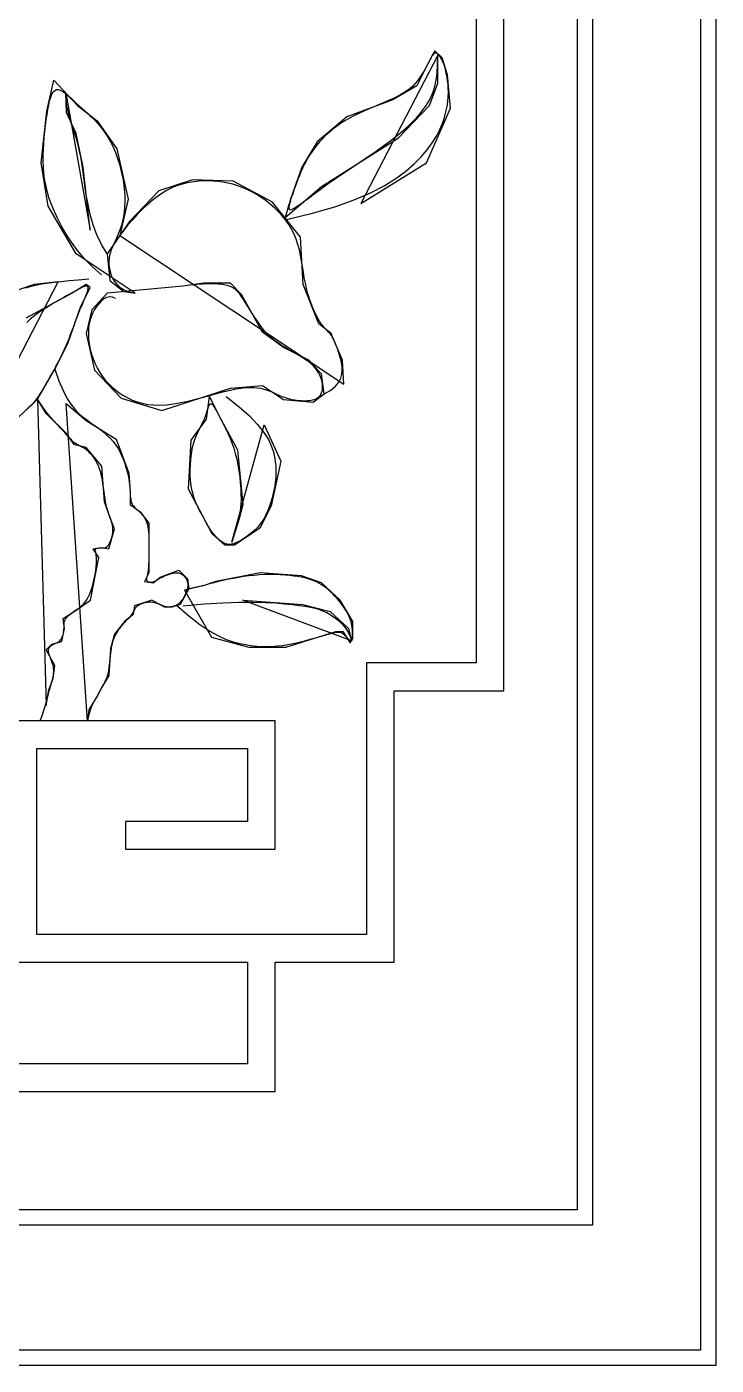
# Model space of a CAD drawing. Header units: metres. Extents: x -13 to 398, y 0 to 952.
# Drawn here: x 213.3 to 385, y 0 to 333.4 of the extents above; entities that cross this region are included whole.
import ezdxf

# ---------------------------------------------------------------- set-up
doc = ezdxf.new("R2010")
doc.units = ezdxf.units.M
for name, color, linetype in [('3', 3, 'Continuous'), ('4', 4, 'Continuous'), ('7', 7, 'Continuous')]:
    doc.layers.add(name, color=color, linetype=linetype)

msp = doc.modelspace()

# ---------------------------------------------------------------- linework, layer by layer
at = {"layer": '3'}
msp.add_lwpolyline([(3.85, 927.02), (3.85, 3.85), (381.15, 3.85), (381.15, 939.2)], dxfattribs=at)
msp.add_lwpolyline([(34.65, 38.73), (34.65, 719.95), (350.35, 719.95), (350.35, 38.73)], close=True, dxfattribs=at)
at = {"layer": '4'}
msp.add_lwpolyline([(0, 928.35), (0, 0), (385, 0), (385, 938.05)], dxfattribs=at)
msp.add_lwpolyline([(30.8, 34.88), (30.8, 723.8), (354.2, 723.8), (354.2, 34.88)], close=True, dxfattribs=at)
at = {"layer": '7'}
for points in [[(52.89, 367.66), (52.89, 167.99), (80.21, 167.99), (80.21, 100.35), (109.82, 100.35), (109.82, 68.15), (275.18, 68.15), (275.18, 100.35), (304.79, 100.35), (304.79, 167.99), (332.11, 167.99), (332.11, 367.66)], [(325.18, 360.73), (325.18, 174.92), (297.86, 174.92), (297.86, 107.28), (215.78, 107.28), (215.78, 153.56), (268.25, 153.56), (268.25, 135.43), (237.84, 135.43), (237.84, 128.5), (275.18, 128.5), (275.18, 160.49), (208.85, 160.49)], [(277.95, 285.34), (277.95, 285.34), (284.42, 286.89), (290.01, 288.52), (294.8, 290.22), (298.88, 291.97), (302.33, 293.76), (305.23, 295.57), (307.68, 297.39), (309.74, 299.2), (311.51, 300.98), (313.01, 302.73), (314.26, 304.45), (315.3, 306.11), (316.13, 307.73), (316.79, 309.28), (317.3, 310.77), (317.69, 312.18), (317.96, 313.52), (318.15, 314.77), (318.25, 315.94), (318.29, 317.04), (318.27, 318.07), (318.2, 319.02), (318.1, 319.91), (317.98, 320.73), (317.84, 321.48), (317.69, 322.17), (317.54, 322.8), (317.37, 323.38), (317.2, 323.9), (317.02, 324.38), (316.83, 324.81), (316.64, 325.2), (316.44, 325.55), (316.24, 325.86), (316.03, 326.13), (315.83, 326.36), (315.63, 326.53), (315.44, 326.66), (315.25, 326.74), (315.07, 326.77), (314.9, 326.74), (314.73, 326.66), (314.57, 326.51), (314.39, 326.3), (314.2, 326.02), (314, 325.67), (313.76, 325.24), (313.5, 324.74), (313.19, 324.15), (312.85, 323.51), (312.47, 322.81), (312.06, 322.09), (311.6, 321.35), (311.11, 320.61), (310.58, 319.89), (310.01, 319.22), (309.4, 318.59), (308.74, 318.01), (308.04, 317.46), (307.28, 316.95), (306.46, 316.46), (305.56, 315.98), (304.6, 315.51), (303.55, 315.03), (302.42, 314.55), (301.22, 314.05), (299.97, 313.53), (298.69, 313), (297.4, 312.44), (296.12, 311.86), (294.87, 311.25), (293.66, 310.62), (292.51, 309.95), (291.43, 309.25), (290.41, 308.53), (289.46, 307.78), (288.56, 307.02), (287.72, 306.25), (286.94, 305.47), (286.21, 304.69), (285.54, 303.9), (284.92, 303.11), (284.34, 302.32), (283.81, 301.51), (283.31, 300.69), (282.84, 299.86), (282.39, 299), (281.97, 298.12), (281.56, 297.22), (281.17, 296.29), (280.8, 295.36), (280.45, 294.44), (280.11, 293.53), (279.8, 292.64), (279.51, 291.78), (279.23, 290.97), (278.99, 290.22), (278.78, 289.54), (278.63, 288.94), (278.55, 288.45), (278.57, 288.09), (278.69, 287.86), (278.95, 287.79), (279.35, 287.89), (279.91, 288.18), (280.64, 288.65), (281.52, 289.27), (282.57, 290.04), (283.78, 290.94), (285.15, 291.96), (286.68, 293.08), (288.37, 294.29), (290.21, 295.56), (292.16, 296.89), (294.19, 298.25), (296.25, 299.64), (298.3, 301.03), (300.29, 302.4), (302.19, 303.74), (303.96, 305.04), (305.55, 306.27), (306.97, 307.45), (308.25, 308.57), (309.38, 309.66), (310.39, 310.72), (311.29, 311.76), (312.08, 312.79), (312.8, 313.81), (313.44, 314.85), (314, 315.94), (314.49, 317.13), (314.9, 318.47), (315.22, 320.01), (315.46, 321.8), (315.6, 323.88), (315.65, 326.31), (296.45, 289.35), (312.86, 299.46), (318.79, 313.06), (318.09, 321.42), (316.7, 325.61), (314.95, 327.35), (313.9, 325.61), (310.41, 318.63), (304.48, 315.15), (292.96, 310.96), (285.63, 304.69), (281.79, 298.41), (279, 290.39), (277.6, 285.86), (286.68, 293.53), (305.88, 305.73), (313.55, 313.75), (315.65, 319.33), (315.65, 326.31)], [(231.88, 271.56), (231.88, 271.56), (229.65, 273.55), (227.67, 275.59), (225.92, 277.64), (224.38, 279.7), (223.05, 281.73), (221.89, 283.72), (220.91, 285.65), (220.07, 287.49), (219.37, 289.22), (218.8, 290.87), (218.35, 292.44), (217.99, 293.95), (217.73, 295.43), (217.55, 296.88), (217.44, 298.34), (217.4, 299.81), (217.4, 301.3), (217.44, 302.82), (217.53, 304.33), (217.64, 305.84), (217.79, 307.33), (217.95, 308.77), (218.13, 310.16), (218.33, 311.49), (218.53, 312.73), (218.74, 313.87), (218.97, 314.9), (219.24, 315.79), (219.53, 316.54), (219.87, 317.12), (220.26, 317.51), (220.71, 317.7), (221.22, 317.69), (221.79, 317.49), (222.4, 317.13), (223.05, 316.65), (223.72, 316.08), (224.4, 315.46), (225.09, 314.81), (225.77, 314.16), (226.44, 313.55), (227.1, 312.96), (227.74, 312.39), (228.37, 311.82), (228.99, 311.25), (229.61, 310.66), (230.22, 310.05), (230.83, 309.39), (231.44, 308.69), (232.05, 307.94), (232.65, 307.13), (233.23, 306.25), (233.8, 305.3), (234.35, 304.29), (234.88, 303.19), (235.37, 302.01), (235.83, 300.75), (236.26, 299.42), (236.64, 298.04), (236.97, 296.62), (237.25, 295.19), (237.47, 293.76), (237.62, 292.35), (237.7, 290.97), (237.7, 289.65), (237.64, 288.38), (237.52, 287.17), (237.34, 286.03), (237.12, 284.94), (236.86, 283.92), (236.56, 282.97), (236.24, 282.08), (235.91, 281.26), (235.57, 280.51), (235.23, 279.79), (234.91, 279.11), (234.6, 278.45), (234.33, 277.79), (234.1, 277.13), (233.92, 276.44), (233.79, 275.73), (233.73, 275), (233.73, 274.24), (233.8, 273.49), (233.93, 272.73), (234.13, 271.99), (234.4, 271.27), (234.73, 270.57), (235.14, 269.92), (235.62, 269.31), (236.18, 268.75), (236.82, 268.26), (237.54, 267.83), (238.36, 267.48), (239.26, 267.21), (240.26, 267.03), (225.6, 276.79), (218.62, 288.65), (216.87, 299.46), (218.27, 312.36), (220.01, 320.03), (225.95, 313.75), (230.83, 309.92), (235.72, 302.94), (238.51, 290.39), (236.42, 281.33), (233.28, 276.79), (233.97, 270.17), (237.47, 267.38), (240.26, 267.03)], [(233.28, 276.79), (233.28, 276.79), (231.86, 279.1), (230.71, 281.53), (229.8, 284.04), (229.08, 286.57), (228.54, 289.07), (228.11, 291.49), (227.77, 293.78), (227.49, 295.88), (227.22, 297.76), (226.96, 299.44), (226.71, 300.93), (226.45, 302.27), (226.18, 303.49), (225.9, 304.61), (225.6, 305.67), (225.28, 306.69), (224.93, 307.71), (224.56, 308.74), (224.2, 309.82), (223.86, 310.97), (223.55, 312.23), (223.29, 313.62), (223.09, 315.16), (222.98, 316.89), (229.09, 282.72), (227.34, 298.41), (225.6, 306.78), (223.15, 312.01), (222.98, 316.89)], [(287.38, 241.92), (287.38, 241.92), (288.98, 242.86), (290.17, 243.83), (290.99, 244.83), (291.51, 245.83), (291.78, 246.82), (291.86, 247.8), (291.79, 248.73), (291.65, 249.62), (291.48, 250.45), (291.28, 251.22), (291.08, 251.93), (290.86, 252.58), (290.65, 253.18), (290.44, 253.72), (290.24, 254.21), (290.05, 254.65), (289.89, 255.04), (289.74, 255.39), (289.59, 255.71), (289.45, 256), (289.3, 256.26), (289.13, 256.52), (288.94, 256.78), (288.72, 257.03), (288.46, 257.3), (288.16, 257.6), (287.84, 257.93), (287.49, 258.31), (287.11, 258.75), (286.71, 259.27), (286.3, 259.87), (285.86, 260.58), (285.42, 261.4), (284.98, 262.32), (284.54, 263.34), (284.11, 264.44), (283.7, 265.61), (283.32, 266.85), (282.97, 268.14), (282.67, 269.47), (282.4, 270.84), (282.17, 272.22), (281.95, 273.63), (281.73, 275.03), (281.48, 276.42), (281.18, 277.8), (280.83, 279.15), (280.4, 280.45), (279.87, 281.72), (279.25, 282.93), (278.55, 284.09), (277.76, 285.2), (276.91, 286.26), (276, 287.26), (275.02, 288.21), (274, 289.11), (272.93, 289.96), (271.82, 290.74), (270.68, 291.47), (269.51, 292.13), (268.32, 292.73), (267.1, 293.26), (265.87, 293.72), (264.63, 294.11), (263.39, 294.42), (262.14, 294.66), (260.9, 294.83), (259.66, 294.93), (258.43, 294.97), (257.22, 294.95), (256.03, 294.88), (254.86, 294.75), (253.71, 294.57), (252.59, 294.33), (251.47, 294.02), (250.36, 293.63), (249.24, 293.15), (248.11, 292.56), (246.95, 291.86), (245.75, 291.03), (244.53, 290.07), (243.28, 289), (242.03, 287.83), (240.79, 286.59), (239.59, 285.3), (238.45, 283.98), (237.39, 282.65), (236.42, 281.33), (292.26, 244.37), (291.91, 250.29), (289.82, 255.17), (289.12, 256.92), (285.98, 259.36), (282.14, 269.12), (281.44, 280.98), (274.46, 289.69), (264.69, 294.92), (254.57, 295.27), (246.19, 292.48), (238.86, 284.81), (236.42, 281.33)], [(228.74, 270.52), (228.74, 270.52), (226.07, 270.27), (223.8, 270.05), (221.86, 269.85), (220.22, 269.67), (218.82, 269.49), (217.61, 269.32), (216.54, 269.14), (215.56, 268.95), (214.63, 268.74), (213.75, 268.52), (212.9, 268.28)], [(201.86, 232.68), (221.06, 269.82), (215.13, 269.12), (208.84, 267.03)], [(205.7, 231.12), (214.78, 239.48), (215.96, 240.62), (220.23, 248.07), (223.5, 254.48), (226.65, 263.54), (229.09, 268.42), (228.04, 269.12), (224.55, 267.03), (213.03, 260.75)], [(212.76, 237.63), (213.46, 238.28), (214.05, 238.82), (214.53, 239.27), (214.93, 239.67), (215.27, 240.03), (215.57, 240.39), (215.86, 240.76), (216.16, 241.18), (216.48, 241.67), (216.84, 242.25), (217.24, 242.92), (217.68, 243.66), (218.14, 244.45), (218.61, 245.29), (219.1, 246.15), (219.58, 247.03), (220.06, 247.9), (220.53, 248.76), (220.98, 249.61), (221.41, 250.45), (221.84, 251.31), (222.26, 252.17), (222.67, 253.06), (223.08, 253.97), (223.48, 254.92), (223.88, 255.91), (224.28, 256.92), (224.67, 257.95), (225.06, 258.98), (225.44, 260), (225.81, 260.99), (226.17, 261.94), (226.53, 262.85), (226.87, 263.68), (227.2, 264.46), (227.5, 265.17), (227.78, 265.81), (228.02, 266.39), (228.23, 266.9), (228.39, 267.35), (228.51, 267.73), (228.57, 268.04), (228.57, 268.3), (228.53, 268.49), (228.44, 268.63), (228.3, 268.71), (228.12, 268.74), (227.9, 268.72), (227.63, 268.66), (227.33, 268.55), (226.98, 268.39), (226.56, 268.19), (226.08, 267.93), (225.51, 267.62), (224.85, 267.25), (224.09, 266.82), (223.21, 266.33), (222.22, 265.78), (221.13, 265.16), (219.97, 264.5), (218.77, 263.78), (217.57, 263.03), (216.38, 262.24), (215.25, 261.42), (214.2, 260.58), (213.25, 259.72)], [(235.37, 265.64), (235.37, 265.64), (234.59, 266), (233.84, 266.08), (233.12, 265.92), (232.43, 265.56), (231.78, 265.03), (231.19, 264.38), (230.64, 263.66), (230.16, 262.9), (229.75, 262.14), (229.4, 261.38), (229.12, 260.61), (228.9, 259.82), (228.75, 259.02), (228.65, 258.18), (228.61, 257.31), (228.62, 256.39), (228.69, 255.44), (228.82, 254.44), (229.01, 253.41), (229.26, 252.36), (229.57, 251.31), (229.94, 250.26), (230.38, 249.22), (230.89, 248.2), (231.47, 247.22), (232.12, 246.27), (232.84, 245.36), (233.62, 244.49), (234.46, 243.67), (235.37, 242.9), (236.33, 242.18), (237.35, 241.52), (238.42, 240.92), (239.56, 240.39), (240.77, 239.93), (242.05, 239.57), (243.41, 239.31), (244.86, 239.15), (246.4, 239.11), (248.05, 239.19), (249.8, 239.41), (251.63, 239.74), (253.51, 240.14), (255.4, 240.61), (257.27, 241.11), (259.1, 241.6), (260.84, 242.08), (262.48, 242.51), (263.98, 242.86), (265.35, 243.14), (266.61, 243.35), (267.76, 243.48), (268.82, 243.54), (269.79, 243.54), (270.7, 243.46), (271.55, 243.32), (272.36, 243.11), (273.14, 242.86), (273.89, 242.56), (274.62, 242.24), (275.35, 241.91), (276.09, 241.59), (276.83, 241.28), (277.6, 240.99), (278.4, 240.76), (279.22, 240.56), (280.05, 240.41), (280.87, 240.3), (281.67, 240.23), (282.44, 240.21), (283.16, 240.23), (283.83, 240.3), (284.43, 240.41), (284.95, 240.56), (285.42, 240.76), (285.81, 240.99), (286.15, 241.28), (286.42, 241.6), (286.64, 241.98), (286.8, 242.39), (286.9, 242.85), (286.95, 243.34), (286.95, 243.86), (286.9, 244.39), (286.81, 244.94), (286.67, 245.49), (286.49, 246.04), (286.27, 246.57), (286.01, 247.09), (285.71, 247.58), (285.37, 248.05), (284.99, 248.51), (284.57, 248.96), (284.1, 249.39), (283.58, 249.82), (283.01, 250.23), (282.4, 250.65), (281.75, 251.05), (281.06, 251.46), (280.35, 251.87), (279.63, 252.28), (278.89, 252.69), (278.16, 253.12), (277.43, 253.55), (276.72, 253.99), (276.02, 254.45), (275.33, 254.95), (274.66, 255.48), (273.99, 256.06), (273.33, 256.7), (272.67, 257.41), (272.02, 258.2), (271.37, 259.06), (270.72, 260), (270.08, 260.97), (269.45, 261.95), (268.85, 262.93), (268.26, 263.88), (267.71, 264.77), (267.19, 265.58), (266.71, 266.29), (266.24, 266.91), (265.77, 267.43), (265.29, 267.88), (264.77, 268.25), (264.19, 268.56), (263.54, 268.81), (262.8, 269.01), (261.95, 269.16), (260.97, 269.26), (259.87, 269.32), (258.63, 269.33), (257.24, 269.28), (255.7, 269.17), (254, 269), (252.12, 268.77), (233.28, 267.03), (229.44, 262.85), (228.04, 256.92), (230.14, 247.85), (236.77, 240.88), (246.89, 237.74), (263.99, 243.32), (272.02, 244.02), (277.26, 240.53), (284.58, 239.83), (287.38, 241.92), (286.68, 246.81), (283.54, 250.29), (277.26, 253.43), (272.02, 257.27), (266.78, 266.68), (263.99, 269.47), (257.36, 269.47), (252.12, 268.77)], [(220.23, 248.07), (220.23, 248.07), (221.28, 245.16), (222.3, 242.79), (223.29, 240.86), (224.27, 239.32), (225.23, 238.1), (226.17, 237.11), (227.11, 236.3), (228.04, 235.59), (228.98, 234.91), (229.9, 234.25), (230.81, 233.6), (231.69, 232.94), (232.53, 232.26), (233.34, 231.56), (234.1, 230.82), (234.8, 230.03), (235.43, 229.18), (236, 228.28), (236.51, 227.36), (236.96, 226.42), (237.35, 225.48), (237.69, 224.55), (237.99, 223.66), (238.23, 222.81), (238.43, 222.02), (238.59, 221.28), (238.72, 220.6), (238.82, 219.96), (238.89, 219.36), (238.94, 218.81), (238.98, 218.28), (239, 217.78), (239.02, 217.3), (239.04, 216.85), (239.07, 216.41), (239.1, 216), (239.16, 215.61), (239.23, 215.25), (239.34, 214.9), (239.48, 214.58), (239.65, 214.28), (239.86, 214), (240.09, 213.73), (240.35, 213.47), (240.62, 213.21), (240.91, 212.94), (241.2, 212.67), (241.49, 212.39), (241.77, 212.1), (242.05, 211.78), (242.31, 211.44), (242.56, 211.08), (242.79, 210.69), (243, 210.26), (243.18, 209.81), (243.32, 209.32), (243.44, 208.79), (243.53, 208.22), (243.59, 207.62), (243.64, 206.98), (243.66, 206.31), (243.67, 205.61), (243.68, 204.87), (243.68, 204.11), (243.68, 203.32), (243.68, 202.52), (243.67, 201.72), (243.66, 200.92), (243.64, 200.16), (243.61, 199.43), (243.56, 198.75), (243.5, 198.13), (243.43, 197.6), (243.35, 197.13), (243.27, 196.73), (243.19, 196.38), (243.13, 196.09), (243.1, 195.85), (243.1, 195.64), (243.15, 195.47), (243.24, 195.33), (243.37, 195.22), (243.54, 195.13), (243.74, 195.07), (243.96, 195.04), (244.2, 195.04), (244.44, 195.06), (244.69, 195.12), (244.93, 195.2), (245.17, 195.3), (245.42, 195.43), (245.69, 195.58), (245.97, 195.74), (246.28, 195.92), (246.62, 196.1), (247, 196.3), (247.42, 196.5), (247.87, 196.7), (248.35, 196.89), (248.84, 197.05), (249.33, 197.19), (249.82, 197.3), (250.29, 197.36), (250.73, 197.37), (251.13, 197.31), (251.5, 197.21), (251.83, 197.06), (252.12, 196.86), (252.38, 196.64), (252.61, 196.38), (252.81, 196.11), (252.98, 195.83), (253.12, 195.54), (253.23, 195.24), (253.31, 194.93), (253.36, 194.61), (253.38, 194.27), (253.36, 193.92), (253.31, 193.55), (253.22, 193.16), (253.09, 192.76), (252.92, 192.33), (252.73, 191.91), (252.51, 191.49), (252.28, 191.08), (252.03, 190.69), (251.76, 190.34), (251.5, 190.03), (251.23, 189.76), (250.97, 189.54), (250.7, 189.37), (250.44, 189.22), (250.18, 189.11), (249.92, 189.02), (249.67, 188.95), (249.43, 188.9), (249.18, 188.87), (248.94, 188.84), (248.7, 188.83), (248.46, 188.84), (248.2, 188.86), (247.93, 188.91), (247.65, 188.98), (247.35, 189.08), (247.03, 189.2), (246.69, 189.35), (246.32, 189.5), (245.94, 189.64), (245.53, 189.78), (245.11, 189.9), (244.67, 189.98), (244.21, 190.03), (243.74, 190.03), (243.26, 189.98), (242.78, 189.89), (242.32, 189.77), (241.88, 189.62), (241.46, 189.44), (241.1, 189.24), (240.78, 189.02), (240.52, 188.8), (240.31, 188.56), (240.14, 188.32), (239.99, 188.07), (239.87, 187.82), (239.75, 187.57), (239.62, 187.32), (239.48, 187.07), (239.31, 186.83), (239.11, 186.59), (238.9, 186.35), (238.66, 186.1), (238.41, 185.85), (238.14, 185.58), (237.87, 185.3), (237.58, 185), (237.29, 184.68), (237, 184.34), (236.7, 183.98), (236.42, 183.6), (236.14, 183.21), (235.87, 182.81), (235.62, 182.4), (235.39, 181.98), (235.18, 181.56), (234.99, 181.12), (234.82, 180.67), (234.66, 180.19), (234.53, 179.69), (234.41, 179.15), (234.3, 178.58), (234.2, 177.96), (234.12, 177.29), (234.04, 176.59), (233.97, 175.87), (233.89, 175.13), (233.81, 174.41), (233.72, 173.7), (233.62, 173.02), (233.49, 172.4), (233.35, 171.83), (233.19, 171.31), (233.01, 170.85), (232.83, 170.42), (232.64, 170.03), (232.44, 169.68), (232.25, 169.34), (232.07, 169.02), (231.9, 168.72), (231.73, 168.41), (231.56, 168.11), (231.39, 167.79), (231.21, 167.45), (231.01, 167.08), (230.78, 166.68), (230.53, 166.24), (230.25, 165.75), (229.95, 165.2), (229.64, 164.59), (229.33, 163.91), (229.04, 163.16), (228.78, 162.32), (228.56, 161.4), (228.4, 160.39), (223.07, 239.55), (228.04, 235.29), (235.51, 230.68), (238.71, 222.16), (239.06, 217.54), (239.06, 214.35), (241.55, 212.57), (243.68, 209.73), (243.68, 204.41), (243.68, 197.31), (242.61, 195.18), (244.75, 194.82), (246.52, 196.24), (251.14, 198.02), (253.28, 195.89), (253.63, 193.4), (251.5, 189.5), (249.37, 188.79), (247.59, 188.79), (244.39, 190.56), (240.13, 189.14), (239.77, 187.01), (237.64, 185.24), (235.15, 182.04), (234.09, 178.49), (233.73, 171.75), (231.95, 168.91), (230.89, 166.78), (228.75, 163.23), (228.4, 160.39)], [(216.67, 160.74), (216.67, 160.74), (217.16, 162), (217.56, 163.12), (217.88, 164.12), (218.14, 165), (218.35, 165.79), (218.52, 166.49), (218.67, 167.12), (218.8, 167.69), (218.94, 168.21), (219.07, 168.69), (219.2, 169.14), (219.32, 169.56), (219.44, 169.96), (219.55, 170.34), (219.66, 170.72), (219.75, 171.09), (219.83, 171.47), (219.9, 171.86), (219.95, 172.25), (219.98, 172.66), (219.99, 173.06), (219.96, 173.48), (219.9, 173.91), (219.81, 174.35), (219.68, 174.8), (219.53, 175.25), (219.36, 175.7), (219.18, 176.15), (219.02, 176.58), (218.87, 176.99), (218.76, 177.37), (218.69, 177.72), (218.67, 178.04), (218.7, 178.31), (218.78, 178.56), (218.9, 178.78), (219.06, 178.97), (219.24, 179.14), (219.46, 179.3), (219.69, 179.44), (219.94, 179.57), (220.21, 179.69), (220.48, 179.81), (220.74, 179.95), (221.01, 180.09), (221.26, 180.26), (221.49, 180.45), (221.71, 180.68), (221.89, 180.94), (222.05, 181.24), (222.19, 181.56), (222.3, 181.9), (222.39, 182.26), (222.46, 182.62), (222.51, 182.98), (222.54, 183.34), (222.55, 183.69), (222.56, 184.03), (222.57, 184.36), (222.59, 184.68), (222.63, 184.99), (222.69, 185.3), (222.8, 185.6), (222.95, 185.89), (223.15, 186.17), (223.41, 186.45), (223.71, 186.73), (224.04, 187.01), (224.4, 187.29), (224.79, 187.57), (225.2, 187.85), (225.62, 188.13), (226.04, 188.43), (226.47, 188.74), (226.89, 189.09), (227.31, 189.5), (227.72, 189.96), (228.12, 190.51), (228.51, 191.16), (228.87, 191.92), (229.22, 192.8), (229.53, 193.78), (229.82, 194.81), (230.07, 195.88), (230.29, 196.94), (230.46, 197.97), (230.58, 198.93), (230.65, 199.79), (230.67, 200.53), (230.65, 201.14), (230.59, 201.65), (230.52, 202.06), (230.45, 202.4), (230.39, 202.66), (230.35, 202.87), (230.35, 203.05), (230.4, 203.19), (230.49, 203.3), (230.62, 203.4), (230.78, 203.47), (230.97, 203.52), (231.19, 203.55), (231.42, 203.57), (231.66, 203.58), (231.9, 203.57), (232.15, 203.57), (232.41, 203.58), (232.66, 203.61), (232.9, 203.68), (233.15, 203.8), (233.38, 203.98), (233.61, 204.23), (233.83, 204.56), (234.03, 204.95), (234.21, 205.4), (234.37, 205.89), (234.51, 206.39), (234.62, 206.91), (234.7, 207.41), (234.74, 207.9), (234.74, 208.35), (234.71, 208.76), (234.65, 209.16), (234.56, 209.54), (234.45, 209.91), (234.32, 210.29), (234.18, 210.68), (234.03, 211.09), (233.87, 211.53), (233.71, 212), (233.54, 212.51), (233.38, 213.06), (233.22, 213.66), (233.07, 214.32), (232.92, 215.04), (232.78, 215.83), (232.65, 216.68), (232.53, 217.59), (232.4, 218.54), (232.26, 219.5), (232.1, 220.47), (231.91, 221.43), (231.69, 222.35), (231.42, 223.22), (231.11, 224.03), (230.75, 224.78), (230.37, 225.45), (229.95, 226.07), (229.53, 226.62), (229.09, 227.11), (228.65, 227.53), (228.22, 227.9), (227.81, 228.2), (227.41, 228.46), (227.03, 228.67), (226.66, 228.86), (226.31, 229.04), (225.96, 229.22), (225.64, 229.4), (225.32, 229.61), (225.01, 229.85), (224.7, 230.13), (224.38, 230.45), (224.04, 230.82), (223.66, 231.24), (223.23, 231.72), (222.74, 232.26), (222.18, 232.87), (221.54, 233.55), (220.83, 234.3), (220.07, 235.14), (219.27, 236.05), (218.44, 237.06), (217.61, 238.15), (216.78, 239.34), (215.96, 240.62), (218.09, 164.29), (218.8, 168.2), (219.87, 171.04), (220.23, 174.23), (218.09, 178.14), (219.52, 179.56), (222, 180.27), (222.71, 183.46), (222.36, 185.95), (225.56, 188.08), (229.11, 190.56), (231.24, 201.21), (229.82, 203.34), (231.6, 203.7), (233.73, 203.34), (235.15, 208.31), (234.09, 210.8), (232.66, 215.06), (231.95, 223.93), (228.04, 228.55), (225.2, 229.26), (223.07, 232.1), (218.09, 237.07), (215.96, 240.62)], [(262.94, 241.23), (262.94, 241.23), (266.15, 238.72), (268.73, 236.42), (270.76, 234.3), (272.32, 232.34), (273.46, 230.52), (274.26, 228.8), (274.78, 227.16), (275.1, 225.59), (275.28, 224.07), (275.33, 222.58), (275.28, 221.15), (275.15, 219.78), (274.94, 218.46), (274.68, 217.22), (274.38, 216.05), (274.06, 214.96), (273.72, 213.96), (273.38, 213.03), (273.02, 212.18), (272.64, 211.39), (272.22, 210.65), (271.77, 209.96), (271.28, 209.31), (270.74, 208.68), (270.15, 208.09), (269.52, 207.51), (268.86, 206.98), (268.19, 206.48), (267.52, 206.02), (266.87, 205.61), (266.25, 205.26), (265.68, 204.96), (265.16, 204.73), (264.7, 204.57), (264.27, 204.46), (263.88, 204.41), (263.52, 204.42), (263.17, 204.47), (262.82, 204.58), (262.48, 204.73), (262.13, 204.93), (261.76, 205.16), (261.4, 205.44), (261.03, 205.76), (260.65, 206.11), (260.29, 206.49), (259.92, 206.9), (259.57, 207.35), (259.23, 207.82), (258.89, 208.32), (258.56, 208.85), (258.23, 209.4), (257.89, 209.99), (257.55, 210.61), (257.2, 211.26), (256.84, 211.94), (256.46, 212.65), (256.08, 213.41), (255.7, 214.21), (255.33, 215.06), (254.99, 215.98), (254.69, 216.96), (254.42, 218.01), (254.22, 219.14), (254.08, 220.36), (254, 221.64), (253.98, 222.96), (254.02, 224.29), (254.12, 225.61), (254.28, 226.89), (254.48, 228.12), (254.74, 229.26), (255.05, 230.29), (255.39, 231.24), (255.76, 232.1), (256.14, 232.9), (256.52, 233.64), (256.89, 234.35), (257.23, 235.03), (257.53, 235.71), (257.8, 236.38), (258.02, 237.04), (258.21, 237.66), (258.38, 238.23), (258.54, 238.71), (258.7, 239.1), (258.86, 239.36), (259.05, 239.48), (259.26, 239.45), (259.5, 239.26), (259.76, 238.94), (260.06, 238.5), (260.38, 237.94), (260.74, 237.29), (261.13, 236.56), (261.55, 235.76), (262, 234.91), (262.47, 233.99), (262.96, 233.02), (263.45, 231.98), (263.93, 230.87), (264.39, 229.69), (264.82, 228.44), (265.21, 227.11), (265.56, 225.7), (265.86, 224.23), (266.11, 222.73), (266.31, 221.23), (266.46, 219.75), (266.57, 218.32), (266.63, 216.95), (266.64, 215.69), (266.6, 214.53), (266.51, 213.43), (266.36, 212.35), (266.13, 211.21), (265.83, 209.96), (265.43, 208.54), (264.94, 206.89), (264.34, 204.96), (272.37, 234.25), (276.56, 225.19), (274.11, 214.03), (271.32, 208.45), (265.04, 204.27), (262.6, 204.27), (259.45, 207.06), (257.01, 211.59), (253.52, 218.21), (254.22, 230.42), (258.06, 235.65), (258.76, 241.23), (261.2, 236.35), (265.74, 227.98), (267.13, 214.38), (266.09, 210.54), (264.34, 204.96)], [(250.57, 189.29), (250.57, 189.29), (253.66, 186.61), (256.41, 184.49), (258.85, 182.85), (261.01, 181.63), (262.95, 180.75), (264.7, 180.14), (266.3, 179.74), (267.79, 179.47), (269.2, 179.26), (270.55, 179.12), (271.86, 179.03), (273.15, 179), (274.42, 179.04), (275.7, 179.13), (277, 179.28), (278.33, 179.5), (279.7, 179.77), (281.1, 180.09), (282.5, 180.43), (283.86, 180.8), (285.16, 181.16), (286.38, 181.51), (287.49, 181.83), (288.46, 182.1), (289.27, 182.31), (289.93, 182.47), (290.47, 182.57), (290.9, 182.61), (291.25, 182.6), (291.54, 182.54), (291.78, 182.43), (292.01, 182.28), (292.23, 182.08), (292.45, 181.85), (292.67, 181.6), (292.88, 181.35), (293.08, 181.11), (293.27, 180.89), (293.45, 180.7), (293.61, 180.56), (293.76, 180.48), (293.89, 180.46), (294, 180.5), (294.11, 180.59), (294.19, 180.74), (294.27, 180.94), (294.33, 181.2), (294.38, 181.51), (294.42, 181.87), (294.44, 182.27), (294.44, 182.71), (294.42, 183.19), (294.36, 183.71), (294.27, 184.25), (294.14, 184.82), (293.96, 185.41), (293.74, 186.02), (293.47, 186.64), (293.16, 187.27), (292.8, 187.9), (292.41, 188.53), (291.99, 189.16), (291.54, 189.78), (291.06, 190.38), (290.56, 190.97), (290.04, 191.54), (289.51, 192.09), (288.95, 192.62), (288.39, 193.11), (287.81, 193.58), (287.22, 194.01), (286.62, 194.41), (286.02, 194.77), (285.4, 195.09), (284.75, 195.38), (284.07, 195.63), (283.35, 195.87), (282.57, 196.07), (281.73, 196.25), (280.82, 196.42), (279.82, 196.56), (278.75, 196.69), (277.62, 196.79), (276.43, 196.87), (275.19, 196.91), (273.91, 196.93), (272.61, 196.9), (271.28, 196.83), (269.94, 196.72), (268.61, 196.58), (267.29, 196.4), (266.01, 196.19), (264.76, 195.97), (263.57, 195.74), (262.45, 195.5), (261.42, 195.26), (260.47, 195.03), (259.57, 194.81), (258.68, 194.57), (257.74, 194.32), (256.7, 194.05), (255.53, 193.75), (254.16, 193.42), (252.56, 193.05), (259.32, 181.33), (268.56, 178.85), (277.8, 178.85), (290.23, 182.75), (292.01, 182.75), (293.79, 179.91), (294.5, 180.98), (294.5, 185.24), (291.3, 190.56), (286.68, 194.82), (281.7, 196.6), (271.4, 197.31), (260.38, 195.18), (257.18, 194.11), (252.56, 193.05)], [(252.21, 189.14), (252.21, 189.14), (257.47, 189.59), (262.08, 189.87), (266.11, 190.02), (269.61, 190.05), (272.63, 189.98), (275.25, 189.85), (277.5, 189.67), (279.45, 189.47), (281.16, 189.25), (282.65, 189.03), (283.96, 188.78), (285.11, 188.51), (286.15, 188.2), (287.1, 187.84), (287.98, 187.43), (288.84, 186.95), (289.7, 186.4), (290.53, 185.78), (291.33, 185.09), (292.08, 184.32), (292.75, 183.47), (293.34, 182.54), (293.8, 181.53), (294.14, 180.44), (267.13, 190.56), (282.06, 189.5), (288.81, 187.72), (293.43, 183.46), (294.14, 180.44)], [(208.85, 100.35), (268.25, 100.35), (268.25, 75.08), (116.75, 75.08)]]:
    msp.add_lwpolyline(points, dxfattribs=at)

doc.saveas('drawing.dxf')
